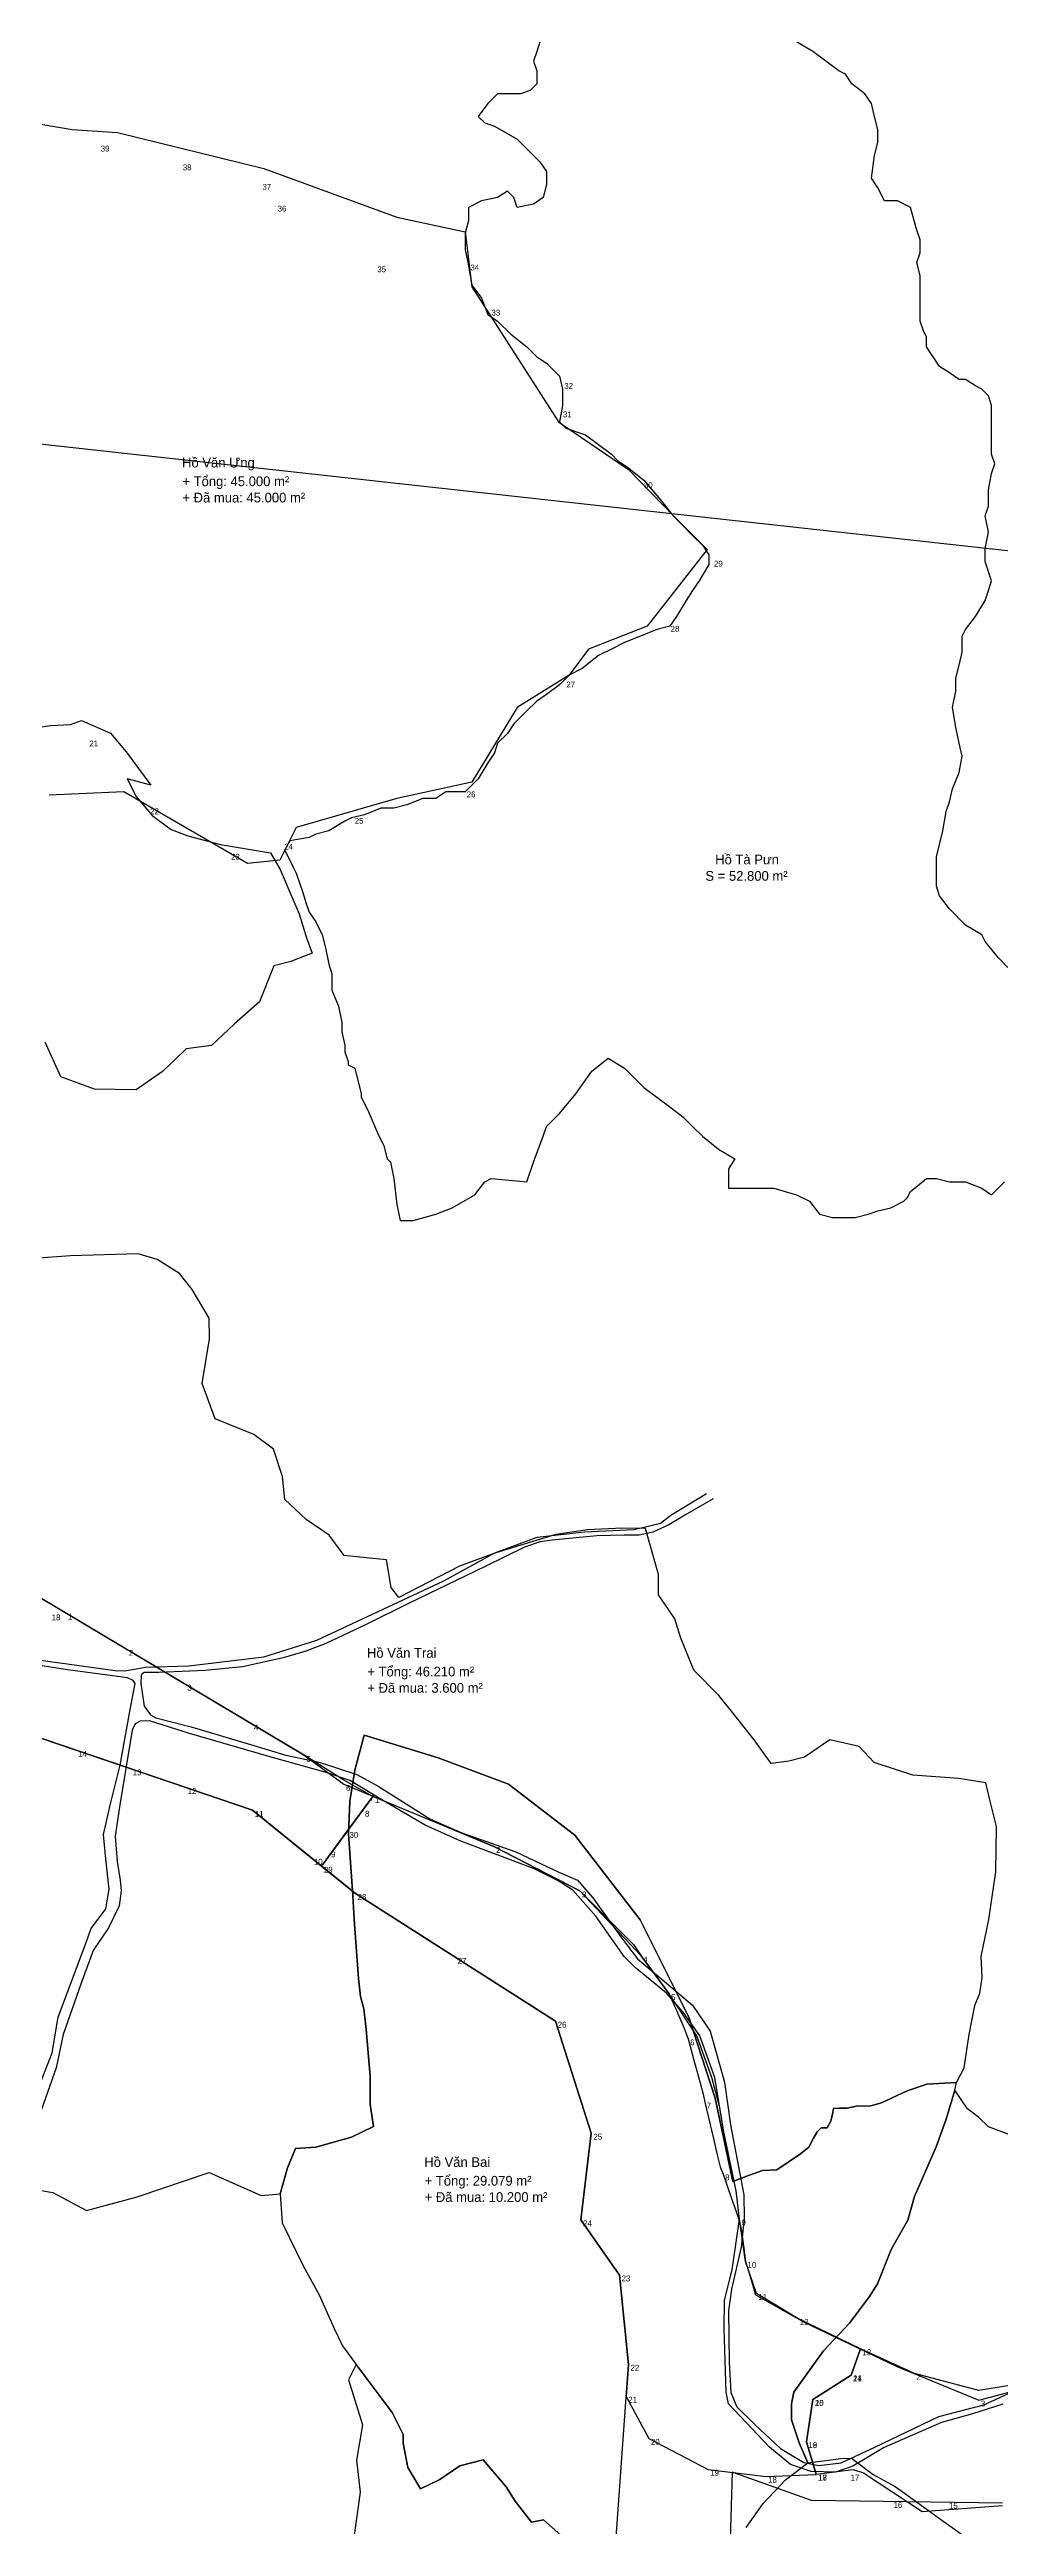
# Model space of a CAD drawing. Extents: x 552101 to 560756, y 1825061 to 1833835.
# Drawn here: x 553291 to 553584, y 1831876 to 1832639 of the extents above; entities that cross this region are included whole.
import ezdxf

# ---------------------------------------------------------------- set-up
doc = ezdxf.new("R2010")
doc.units = 0
for name, color, linetype in [('07', 7, 'Continuous'), ('5', 7, 'Continuous'), ('bien 10.3.24 hc  theo rai thua', 7, 'Continuous'), ('DUONG DAT', 7, 'Continuous'), ('Level 12', 7, 'Continuous'), ('Level 7', 7, 'Continuous'), ('nha', 7, 'Continuous'), ('Xin bien rung', 7, 'Continuous')]:
    doc.layers.add(name, color=color, linetype=linetype)

# ---------------------------------------------------------------- blocks, each defined once
blk = doc.blocks.new('đường đất')
at = {"layer": 'DUONG DAT'}
for points in [[(140535.13, 465363.78), (140541.32, 465362.93), (140542.08, 465362.89), (140543.68, 465363.18), (140547.09, 465363.28), (140552.93, 465363.99), (140557.09, 465365.3), (140567, 465369.95), (140571.01, 465372.13), (140574.3, 465373.36), (140578.01, 465373.76), (140581.9, 465373.94), (140583.95, 465374.45), (140584.76, 465375.08), (140587.55, 465376.77)], [(140588.07, 465376.36), (140586.03, 465375.18), (140584.61, 465374.32), (140583.35, 465373.75), (140582.29, 465373.51), (140581.11, 465373.5), (140578.98, 465373.46), (140575.49, 465373.11), (140574.53, 465372.99), (140573.31, 465372.58), (140570.25, 465371.06), (140564.29, 465368.18), (140560.95, 465366.53), (140557.79, 465365.04), (140556.22, 465364.43), (140554.45, 465363.92), (140551.28, 465363.21), (140548.36, 465362.92), (140544.72, 465362.77), (140543.59, 465362.76), (140543.35, 465362.58), (140543.33, 465361.9), (140543.59, 465360.14), (140544.07, 465359.45), (140544.5, 465359.22), (140547.25, 465358.52), (140551.9, 465357.14), (140554.67, 465356.31), (140557.27, 465355.75), (140560.21, 465354.78), (140561.87, 465353.87), (140565.97, 465351.31), (140568.42, 465350.24), (140572.63, 465348.75), (140575.99, 465347.14), (140577.45, 465346.52), (140578.65, 465345.15), (140580.9, 465342.01), (140582.14, 465340.38), (140584.42, 465338.46), (140586.46, 465336.75), (140587.83, 465334.73), (140588.96, 465330.74), (140589.42, 465327.38), (140590.46, 465321.93), (140590.49, 465320.1), (140590.26, 465317.83), (140589.51, 465314.55), (140589.26, 465312.85), (140589.31, 465308.84), (140589.45, 465306.45), (140589.92, 465305.34), (140591.35, 465303.92), (140593.34, 465302.08), (140595.16, 465300.99), (140596.33, 465300.76), (140598.08, 465300.96), (140600.7, 465302.19), (140605.71, 465304.58), (140609.21, 465305.5), (140612.07, 465306.79)], [(140610.71, 465305.54), (140608.34, 465304.78), (140605.91, 465304.11), (140601.42, 465302.15), (140598.99, 465300.7), (140597.63, 465300.22), (140595.72, 465300.29), (140594.1, 465300.82), (140592.47, 465302.19), (140589.25, 465305.57), (140589.08, 465306.48), (140588.92, 465311.45), (140588.96, 465313.69), (140589.56, 465316.06), (140590.12, 465320.02), (140589.87, 465322.22), (140588.86, 465326.98), (140588.2, 465331.09), (140587.03, 465334.36), (140585.72, 465336.21), (140584.41, 465337.7), (140582, 465339.68), (140581.11, 465340.55), (140578.9, 465343.72), (140577.1, 465345.75), (140575.94, 465346.47), (140574.03, 465347.43), (140568.35, 465349.59), (140565.54, 465350.82), (140562.48, 465352.64), (140559.66, 465354.33), (140557.82, 465354.96), (140553.33, 465356.19), (140547.13, 465358.01), (140544.01, 465358.99), (140543.27, 465358.95), (140542.87, 465358.75), (140542.64, 465358.26), (140541.69, 465352.41), (140541.33, 465349.97), (140541.47, 465347.98), (140541.71, 465346.52), (140541.79, 465345.68), (140541.63, 465344.51), (140540.79, 465342.8), (140539.61, 465341.03), (140538.65, 465338.47), (140537.26, 465334.45), (140536.72, 465331.85), (140535.55, 465328.58)], [(140535.29, 465330.21), (140536.39, 465333.03), (140536.86, 465335.82), (140539.01, 465341.53), (140539.45, 465342.75), (140540.58, 465344.28), (140540.85, 465345.83), (140540.6, 465348.2), (140540.4, 465350.09), (140540.98, 465352.59), (140541.72, 465355.52), (140542.44, 465359.59), (140542.87, 465361.9), (140542.72, 465362.13), (140542.28, 465362.34), (140537.41, 465363), (140532, 465363.86)]]:
    blk.add_lwpolyline(points, dxfattribs=at)

msp = doc.modelspace()

# ---------------------------------------------------------------- linework, layer by layer
at = {"layer": '07'}
for points in [[(553442.32, 1832641.33), (553441.32, 1832638.33), (553440.32, 1832635.33), (553441.32, 1832632.33), (553441.32, 1832628.32), (553439.32, 1832626.32), (553436.32, 1832625.32), (553432.32, 1832625.32), (553429.31, 1832625.32), (553426.31, 1832622.32), (553423.31, 1832618.32), (553425.31, 1832616.32), (553428.31, 1832615.32), (553435.32, 1832611.31), (553440.32, 1832606.31), (553442.32, 1832604.31), (553444.32, 1832601.31), (553444.32, 1832597.31), (553443.32, 1832593.3), (553440.32, 1832591.3), (553435.32, 1832590.3), (553434.32, 1832593.3), (553432.32, 1832595.31), (553429.31, 1832593.3), (553424.31, 1832592.3), (553420.31, 1832590.3), (553420.31, 1832586.3), (553419.31, 1832582.3), (553419.31, 1832582.3), (553419.31, 1832582.3), (553419.31, 1832577.29), (553420.31, 1832572.29), (553421.31, 1832566.29), (553424.31, 1832562.29), (553426.31, 1832557.28), (553429.31, 1832555.28), (553433.32, 1832551.28), (553438.32, 1832547.28), (553441.32, 1832544.28), (553444.32, 1832542.28), (553448.32, 1832538.27), (553449.32, 1832534.27), (553449.32, 1832529.27), (553448.32, 1832524.27), (553450.33, 1832522.26), (553456.33, 1832520.26), (553460.33, 1832517.26), (553464.33, 1832514.26), (553466.33, 1832512.26), (553469.34, 1832510.26), (553474.34, 1832506.26), (553479.34, 1832500.25), (553483.34, 1832495.25), (553486.35, 1832492.25), (553489.35, 1832489.25), (553492.35, 1832486.24), (553494.35, 1832483.24), (553494.35, 1832480.24), (553494.35, 1832480.24), (553491.35, 1832475.24), (553489.35, 1832472.24), (553487.35, 1832469.23), (553484.34, 1832464.23), (553482.34, 1832461.23), (553478.34, 1832460.23), (553473.34, 1832458.23), (553468.34, 1832456.23), (553468.34, 1832456.23), (553464.33, 1832454.23), (553460.33, 1832452.23), (553455.33, 1832448.22), (553451.33, 1832446.22), (553448.32, 1832443.22), (553444.32, 1832440.22), (553441.32, 1832438.22), (553438.32, 1832435.22), (553434.32, 1832431.21), (553432.32, 1832428.21), (553429.31, 1832425.21), (553428.31, 1832422.21), (553426.31, 1832419.21), (553423.31, 1832414.2), (553419.31, 1832410.2), (553413.3, 1832410.2), (553410.3, 1832408.2), (553406.3, 1832408.2), (553401.3, 1832406.2), (553397.3, 1832405.2), (553393.29, 1832405.2), (553388.29, 1832403.2), (553384.29, 1832402.2), (553382.29, 1832401.2), (553377.28, 1832398.19), (553373.28, 1832397.19), (553371.28, 1832396.19), (553365.28, 1832395.19), (553363.7, 1832392.16), (553364.28, 1832391.19), (553366.28, 1832387.19), (553367.28, 1832385.19), (553368.28, 1832382.19), (553369.28, 1832379.18), (553370.28, 1832376.18), (553371.28, 1832373.18), (553373.28, 1832370.18), (553375.28, 1832366.18), (553376.28, 1832362.17), (553377.28, 1832357.17), (553378.28, 1832354.17), (553378.28, 1832349.17), (553380.29, 1832344.16), (553381.29, 1832339.16), (553381.29, 1832336.16), (553382.29, 1832332.16), (553382.29, 1832330.16), (553383.29, 1832327.16), (553383.29, 1832326.15), (553385.29, 1832325.15), (553387.25, 1832317.18)], [(553586.4, 1832356.17), (553583.4, 1832359.17), (553579.4, 1832364.18), (553578.4, 1832366.18), (553573.39, 1832369.18), (553568.39, 1832374.18), (553565.39, 1832378.18), (553564.39, 1832381.19), (553564.39, 1832385.19), (553564.39, 1832390.19), (553566.39, 1832398.19), (553567.39, 1832404.2), (553568.39, 1832407.2), (553569.39, 1832411.2), (553571.39, 1832416.2), (553572.39, 1832421.21), (553571.39, 1832425.21), (553570.39, 1832430.21), (553569.39, 1832436.22), (553570.39, 1832441.22), (553570.39, 1832445.22), (553571.39, 1832449.22), (553572.39, 1832453.23), (553572.39, 1832458.23), (553573.39, 1832460.23), (553576.4, 1832464.23), (553579.4, 1832469.23), (553580.4, 1832472.24), (553581.4, 1832475.24), (553579.4, 1832481.24), (553579.4, 1832485.24), (553580.4, 1832490.25), (553579.4, 1832495.25), (553580.4, 1832498.25), (553580.4, 1832503.25), (553581.4, 1832508.26), (553582.4, 1832511.26), (553581.4, 1832514.26), (553581.4, 1832516.26), (553581.4, 1832518.26), (553581.4, 1832521.26), (553581.4, 1832526.27), (553581.4, 1832529.27), (553580.4, 1832532.27), (553578.4, 1832534.27), (553576.4, 1832535.27), (553573.39, 1832537.27), (553571.39, 1832537.27), (553568.39, 1832539.27), (553565.39, 1832541.27), (553563.39, 1832544.28), (553561.39, 1832547.28), (553561.39, 1832550.28), (553560.39, 1832552.28), (553559.39, 1832555.28), (553559.39, 1832560.29), (553559.39, 1832564.29), (553559.39, 1832569.29), (553558.39, 1832573.29), (553559.39, 1832576.29), (553559.39, 1832580.3), (553558.39, 1832583.3), (553556.38, 1832590.3), (553552.38, 1832592.3), (553548.38, 1832592.3), (553546.38, 1832596.31), (553544.38, 1832599.31), (553545.38, 1832606.31), (553546.38, 1832610.31), (553546.38, 1832614.32), (553545.38, 1832618.32), (553544.38, 1832622.32), (553542.38, 1832625.32), (553538.37, 1832628.32), (553536.37, 1832631.33), (553534.37, 1832632.33), (553530.37, 1832635.33), (553526.37, 1832638.33), (553526.37, 1832638.33), (553521.36, 1832641.33)], [(553277.8, 1832428.55), (553291.64, 1832430.7), (553297.77, 1832430.99), (553301.15, 1832432.2), (553310.07, 1832428.28), (553314.92, 1832422.51), (553322.48, 1832412.29), (553315.22, 1832414.28), (553317.96, 1832408.85), (553322.94, 1832402.92), (553328.81, 1832398.67), (553333.92, 1832396.65), (553343.96, 1832394.05), (553359.35, 1832391.4), (553362.34, 1832386.27), (553366.25, 1832377.2), (553368.21, 1832372.68), (553370.46, 1832365.21), (553372.21, 1832360.56), (553365.61, 1832358), (553360.35, 1832356.61), (553356.01, 1832345.59), (553348.16, 1832338.63), (553341.18, 1832332.09), (553333.38, 1832331.07), (553329.97, 1832327.77), (553326.11, 1832324.05), (553318.02, 1832318.44), (553305.17, 1832318.6), (553294.77, 1832322.45), (553289.97, 1832333.07)], [(553387.25, 1832317.18), (553387.25, 1832317.18), (553387.29, 1832316.15), (553389.29, 1832312.15), (553392.29, 1832305.14), (553394.29, 1832301.14), (553395.29, 1832297.14), (553396.3, 1832296.14), (553397.3, 1832291.14), (553398.3, 1832283.13), (553399.3, 1832278.13), (553403.3, 1832278.13), (553410.3, 1832280.13), (553410.3, 1832280.13), (553415.31, 1832282.13), (553422.31, 1832286.13), (553425.31, 1832290.13), (553427.31, 1832291.14), (553438.32, 1832290.13), (553440.32, 1832296.14), (553443.32, 1832304.14), (553444.32, 1832307.14), (553447.32, 1832310.15), (553448.32, 1832311.15), (553453.33, 1832317.15), (553458.33, 1832324.15), (553463.33, 1832328.16), (553468.34, 1832325.15), (553471.34, 1832322.15), (553474.34, 1832319.15), (553478.34, 1832316.15), (553482.34, 1832313.15), (553486.35, 1832310.15), (553489.35, 1832307.14), (553492.35, 1832304.14), (553497.35, 1832300.14), (553502.35, 1832297.14), (553500.35, 1832294.14), (553500.35, 1832290.13), (553500.35, 1832288.13), (553504.36, 1832288.13), (553509.36, 1832288.13), (553512.36, 1832288.13), (553514.36, 1832288.13), (553521.36, 1832286.13), (553525.37, 1832284.13), (553528.37, 1832280.13), (553532.37, 1832279.13), (553534.37, 1832279.13), (553536.37, 1832279.13), (553539.38, 1832279.13), (553543.38, 1832280.13), (553546.38, 1832281.13), (553550.38, 1832282.13), (553554.38, 1832284.13), (553555.38, 1832285.13), (553556.38, 1832287.13), (553561.39, 1832291.14), (553564.39, 1832291.14), (553568.39, 1832290.13), (553573.39, 1832290.13), (553578.4, 1832288.13), (553581.4, 1832286.13), (553585.4, 1832290.13)], [(553281.68, 1831980.63), (553292.36, 1831978.74), (553302.66, 1831973.17), (553318.3, 1831977.41), (553340.46, 1831984.85), (553356.44, 1831977.82), (553362.35, 1831978.34), (553364.56, 1831986.38), (553367.03, 1831992.26), (553373.27, 1831992.7), (553384.29, 1831995.76), (553391.04, 1831999.06), (553390.07, 1832005.98), (553390.07, 1832014.56), (553388.85, 1832028.94), (553388.13, 1832035.3), (553387.05, 1832039.12), (553386.49, 1832044.65), (553385.11, 1832062.83), (553384.76, 1832070.2), (553383.36, 1832089.27), (553383.76, 1832099.3), (553385.32, 1832108.85), (553388.16, 1832119.62), (553410.94, 1832112.61), (553432.62, 1832104.55), (553453.09, 1832088.8), (553473.21, 1832062.73), (553488.22, 1832032.7), (553496.27, 1832007.83), (553501.74, 1831982.1), (553506.54, 1831983.95), (553510.83, 1831985.52), (553515.24, 1831985.71), (553522.6, 1831990.68), (553525.12, 1831992.69), (553526.59, 1831995.5), (553527.74, 1831997.42), (553528.93, 1831998.68), (553530.79, 1831998.68), (553531.85, 1832000.73), (553532.51, 1832003.41), (553532.77, 1832004.59), (553534.46, 1832004.72), (553536.91, 1832004.72), (553539.8, 1832005.29), (553544.19, 1832005.39), (553547.46, 1832006.32), (553555.4, 1832010.06), (553561.42, 1832012.07), (553570.63, 1832012.57), (553573, 1832017.12), (553574.45, 1832027.41), (553576.21, 1832036.37), (553577.77, 1832040.12), (553578.53, 1832044.92), (553578.2, 1832051.43), (553580.53, 1832062.85), (553582.73, 1832077.47), (553582.93, 1832091.52), (553581.01, 1832099.32), (553579.63, 1832104.94), (553571.3, 1832106.3), (553557.18, 1832107.28), (553545.2, 1832111.18), (553540.64, 1832116.09), (553531.56, 1832118.19), (553523.78, 1832112.88), (553519.01, 1832111.58), (553513.54, 1832110.86), (553508.34, 1832118.22), (553501.28, 1832127.04), (553497.43, 1832131.86), (553489.72, 1832139.69), (553485.73, 1832149.52), (553483.87, 1832155.43), (553478.84, 1832162.86), (553478.79, 1832169.16), (553474.81, 1832183.33), (553467.71, 1832183.38), (553456.94, 1832182.88), (553447.19, 1832181.46), (553437.8, 1832178.6), (553428.39, 1832175.74), (553417.55, 1832171.72), (553398.9, 1832162), (553396.56, 1832165.15), (553395.07, 1832173.65), (553388.85, 1832174.21), (553382, 1832174.99), (553377.44, 1832181.19), (553370.32, 1832186.1), (553363.76, 1832192.25), (553363.09, 1832199.31), (553360.29, 1832207.78), (553354.26, 1832212.29), (553342.37, 1832217.12), (553338.35, 1832227.97), (553340.57, 1832241.75), (553340.51, 1832248.1), (553335.22, 1832256.88), (553331.31, 1832261.86), (553324.48, 1832266.18), (553318.6, 1832267.91), (553297.79, 1832267.29), (553287.91, 1832266.57)], [(553505.79, 1831875.52), (553511.08, 1831882.91), (553517.97, 1831890.2), (553524.78, 1831895.47), (553522.16, 1831901.66), (553519.77, 1831908.68), (553519.74, 1831913.58), (553520.46, 1831917.18), (553524.06, 1831922.28), (553529.68, 1831929.93), (553537.69, 1831938.48), (553543.8, 1831946.7), (553546.25, 1831950.58), (553550.52, 1831961.15), (553555.65, 1831970.17), (553557.63, 1831977.5), (553564.29, 1831992.77), (553567.45, 1832001.35), (553570.06, 1832010.23), (553570.63, 1832012.57), (553561.42, 1832012.07), (553555.4, 1832010.06), (553547.46, 1832006.32), (553544.19, 1832005.39), (553539.8, 1832005.29), (553536.91, 1832004.72), (553534.46, 1832004.72), (553532.77, 1832004.59), (553532.51, 1832003.41), (553531.85, 1832000.73), (553530.79, 1831998.68), (553528.93, 1831998.68), (553527.74, 1831997.42), (553526.59, 1831995.5), (553525.12, 1831992.69), (553522.6, 1831990.68), (553515.24, 1831985.71), (553510.83, 1831985.52), (553506.54, 1831983.95), (553501.74, 1831982.1), (553496.27, 1832007.83), (553488.22, 1832032.7), (553473.21, 1832062.73), (553453.09, 1832088.8), (553432.62, 1832104.55), (553410.94, 1832112.61), (553388.16, 1832119.62), (553385.32, 1832108.85), (553383.76, 1832099.3), (553383.36, 1832089.27), (553384.76, 1832070.2), (553385.11, 1832062.83), (553386.49, 1832044.65), (553387.05, 1832039.12), (553388.13, 1832035.3), (553388.85, 1832028.94), (553390.07, 1832014.56), (553390.07, 1832005.98), (553391.04, 1831999.06), (553384.29, 1831995.76), (553373.27, 1831992.7), (553367.03, 1831992.26), (553364.56, 1831986.38), (553362.35, 1831978.34), (553362.91, 1831969.35), (553369.37, 1831956.18), (553374.34, 1831947.2), (553378.98, 1831936.83), (553381.55, 1831931.5), (553385.73, 1831925.74), (553396.79, 1831910.91), (553400.18, 1831904.21), (553400.18, 1831901.51), (553401.68, 1831893.98), (553405.5, 1831887.47), (553411.49, 1831890.32), (553417.64, 1831894.55), (553424.85, 1831896.42), (553431.94, 1831888.04), (553434.66, 1831883.6), (553439.68, 1831877.17), (553443.42, 1831877.92), (553448.71, 1831873.12)], [(553586.97, 1831996.49), (553580.49, 1831998.92), (553577.32, 1832001.99), (553573.94, 1832004.55), (553570.06, 1832010.23), (553567.45, 1832001.35), (553564.29, 1831992.77), (553557.63, 1831977.5), (553555.65, 1831970.17), (553550.52, 1831961.15), (553546.25, 1831950.58), (553543.8, 1831946.7), (553537.69, 1831938.48), (553529.68, 1831929.93), (553524.06, 1831922.28), (553520.46, 1831917.18), (553519.74, 1831913.58), (553519.77, 1831908.68), (553522.16, 1831901.66), (553524.78, 1831895.47), (553534.93, 1831896.8), (553538.31, 1831896.85), (553544.93, 1831891.86), (553551.71, 1831888.14), (553558.61, 1831883.2), (553566.5, 1831877.44), (553574.52, 1831871.8)], [(553385.73, 1831925.74), (553383.4, 1831921.01), (553387.65, 1831907.18), (553385.81, 1831896.32), (553387.02, 1831886.46), (553384.69, 1831870.17)], [(553448.71, 1831873.12), (553443.42, 1831877.92), (553439.68, 1831877.17), (553434.66, 1831883.6), (553431.94, 1831888.04), (553424.85, 1831896.42), (553417.64, 1831894.55), (553411.49, 1831890.32), (553405.5, 1831887.47), (553401.68, 1831893.98), (553400.17, 1831901.51), (553400.18, 1831904.21), (553396.79, 1831910.91), (553385.73, 1831925.74)]]:
    msp.add_lwpolyline(points, dxfattribs=at)
at = {"layer": '5'}
for points in [[(553280.23, 1832617.32), (553298.24, 1832614.32), (553312.25, 1832613.32), (553357.27, 1832602.31), (553398.3, 1832587.3), (553419.27, 1832582.74), (553421.32, 1832565.81), (553448.03, 1832524.19), (553469.55, 1832509.58), (553483.68, 1832495.07), (553493.87, 1832484.89), (553475.34, 1832461.23), (553457.33, 1832454.23), (553451.33, 1832446.22), (553435.32, 1832436.22), (553421.31, 1832413.2), (553398.3, 1832408.2), (553367.28, 1832399.2), (553362.28, 1832389.19), (553352.27, 1832388.19), (553314.25, 1832410.2), (553291.24, 1832409.2)], [(553503.76, 1831970.55), (553503.76, 1831970.55), (553503.76, 1831970.55), (553502.77, 1831979.2), (553502.77, 1831979.2), (553499.19, 1831996.07), (553499.19, 1831996.07), (553499.19, 1831996.07), (553499.19, 1831996.07), (553497.69, 1832004.88), (553497.69, 1832004.88), (553497.69, 1832004.88), (553495.22, 1832014.13), (553495.22, 1832014.13), (553495.22, 1832014.13), (553495.22, 1832014.13), (553490.66, 1832027.04), (553490.66, 1832027.04), (553482.07, 1832039.96), (553482.07, 1832039.96), (553482.07, 1832039.96), (553473.49, 1832051.6), (553473.49, 1832051.6), (553454.63, 1832071.66), (553428.15, 1832085.36), (553390.9, 1832100.77), (553375.1, 1832079.28), (553385.49, 1832070.89), (553447.13, 1832031.52), (553458.15, 1831996.98), (553454.96, 1831970.3), (553466.81, 1831953.31), (553469.55, 1831925.78), (553469.55, 1831925.78), (553468.86, 1831915.92), (553475.87, 1831902.93), (553494.12, 1831893.41), (553511.96, 1831891.21), (553527.38, 1831891.89), (553524.37, 1831901.92), (553526.37, 1831914.92), (553526.37, 1831914.92), (553538.13, 1831922.49), (553540.99, 1831930.54), (553521.71, 1831939.93), (553508.96, 1831947.58), (553505.6, 1831957.49), (553503.76, 1831970.55), (553503.76, 1831970.55)], [(553606.5, 1831922.47), (553577.51, 1831917.69), (553557.64, 1831922.95), (553540.99, 1831930.54), (553538.13, 1831922.49), (553526.37, 1831914.92), (553524.37, 1831901.92), (553527.37, 1831891.91), (553538.78, 1831893.44), (553538.78, 1831893.44), (553541.97, 1831892.34), (553559.98, 1831880.46), (553584.72, 1831882.33)]]:
    msp.add_lwpolyline(points, dxfattribs=at)
msp.add_lwpolyline([(553296.28, 1832157.3), (553283.83, 1832164.73), (553276, 1832145.59), (553275.56, 1832137.24), (553275.56, 1832137.24), (553275.22, 1832123.23), (553278.64, 1832122.07), (553353.81, 1832096.48), (553375.1, 1832079.28), (553383, 1832090.03), (553383, 1832090.03), (553390.9, 1832100.77), (553381.92, 1832105.75), (553369.75, 1832113.44)], close=True, dxfattribs=at)
at = {"layer": 'bien 10.3.24 hc  theo rai thua'}
for points in [[(553465.18, 1831863.85), (553469.55, 1831925.78), (553466.81, 1831953.31), (553454.96, 1831970.3), (553458.15, 1831996.98), (553447.13, 1832031.52), (553385.49, 1832070.89), (553353.81, 1832096.48), (553353.81, 1832096.48), (553251.2, 1832131.41), (553213.94, 1832150.61), (553188.32, 1832164.57), (553147.52, 1832246.09), (553134.6, 1832278.13), (553167.9, 1832398.6), (553129.7, 1832437.3), (553033.83, 1832442.02), (552894.66, 1832490.46), (552891.55, 1832508.11), (552870.11, 1832562.05), (552863.76, 1832714.97)], [(553261.68, 1832177.95), (553369.75, 1832113.44), (553369.75, 1832113.44), (553381.92, 1832104.49), (553428.15, 1832085.36), (553454.63, 1832071.66), (553471.12, 1832055.15), (553473.49, 1832051.6), (553480.59, 1832041.98), (553482.07, 1832039.96), (553483.62, 1832036.48), (553486.46, 1832030.07), (553487.92, 1832026.07), (553490.02, 1832018.39), (553490.1, 1832018.06), (553491.63, 1832012.52), (553492.59, 1832009.06), (553493.06, 1832006.6), (553494.49, 1832000.5), (553494.84, 1831999.19), (553494.84, 1831999.17), (553495.16, 1831997.94), (553495.62, 1831995.81), (553496.88, 1831990.32), (553497.82, 1831986.63), (553498.7, 1831984.43), (553501.18, 1831977.18), (553502.76, 1831972.85), (553503.75, 1831969.76), (553504.35, 1831966.81), (553505.15, 1831961.62), (553505.59, 1831957.52), (553505.6, 1831957.49), (553506.21, 1831955.53), (553506.59, 1831954.49), (553508.2, 1831949.01), (553508.65, 1831947.29), (553523.71, 1831938.81), (553552.03, 1831925.26), (553577.51, 1831914.74), (553606.5, 1831922.47)], [(553584.72, 1831883.01), (553525.99, 1831883.8), (553501.56, 1831892.53), (553500.56, 1831861.38), (553500.62, 1831861.29), (553518.14, 1831843.51), (553516.12, 1831819.03), (553503.36, 1831810.64), (553496.1, 1831763.94), (553500.19, 1831712.82), (553494.86, 1831690.12), (553516.37, 1831666.74), (553512.37, 1831655.06), (553492.79, 1831637.36), (553494.16, 1831611.03), (553481.79, 1831571.26), (553500.11, 1831524.68), (553491.31, 1831480.47)]]:
    msp.add_lwpolyline(points, dxfattribs=at)
at = {"layer": 'Level 7'}
for p, q in [((553307.09, 1832607.5), (553307.09, 1832607.5)), ((553332.38, 1832601.71), (553332.38, 1832601.71)), ((553356.89, 1832595.72), (553356.89, 1832595.72)), ((553361.57, 1832589.01), (553361.57, 1832589.01)), ((553392.26, 1832570.31), (553392.26, 1832570.31)), ((553420.93, 1832570.87), (553420.93, 1832570.87)), ((553427.42, 1832556.96), (553427.42, 1832556.96)), ((553449.84, 1832534.39), (553449.84, 1832534.39)), ((553449.44, 1832525.63), (553449.44, 1832525.63)), ((553474.34, 1832503.81), (553474.34, 1832503.81)), ((553495.92, 1832479.63), (553495.92, 1832479.63)), ((553482.58, 1832459.56), (553482.58, 1832459.56)), ((553450.47, 1832442.41), (553450.47, 1832442.41)), ((553303.58, 1832424.24), (553303.58, 1832424.24)), ((553419.79, 1832408.56), (553419.79, 1832408.56)), ((553322.31, 1832403.34), (553322.31, 1832403.34)), ((553385.32, 1832400.4), (553385.32, 1832400.4)), ((553363.6, 1832392.42), (553363.6, 1832392.42)), ((553347.24, 1832389.33), (553347.24, 1832389.33)), ((553292, 1832155), (553292, 1832155)), ((553297.04, 1832155.24), (553297.04, 1832155.24)), ((553315.74, 1832144.07), (553315.74, 1832144.07)), ((553333.76, 1832133.32), (553333.76, 1832133.32)), ((553354.25, 1832121.08), (553354.25, 1832121.08)), ((553300.16, 1832112.97), (553300.16, 1832112.97)), ((553370.47, 1832111.4), (553370.47, 1832111.4)), ((553316.97, 1832107.24), (553316.97, 1832107.24)), ((553382.63, 1832102.46), (553382.63, 1832102.46)), ((553333.83, 1832101.5), (553333.83, 1832101.5)), ((553388.47, 1832094.52), (553388.47, 1832094.52)), ((553389.97, 1832099.42), (553389.97, 1832099.42)), ((553391.61, 1832098.75), (553391.61, 1832098.75)), ((553354.54, 1832094.46), (553354.54, 1832094.46)), ((553383.71, 1832088), (553383.71, 1832088)), ((553372.74, 1832079.75), (553372.74, 1832079.75)), ((553378, 1832082), (553378, 1832082)), ((553428.84, 1832083.34), (553428.84, 1832083.34)), ((553375.82, 1832077.26), (553375.82, 1832077.26)), ((553386.2, 1832068.88), (553386.2, 1832068.88)), ((553455.3, 1832069.65), (553455.3, 1832069.65)), ((553417, 1832049.2), (553417, 1832049.2)), ((553474.15, 1832049.6), (553474.15, 1832049.6)), ((553482.73, 1832037.96), (553482.73, 1832037.96)), ((553447.81, 1832029.53), (553447.81, 1832029.53)), ((553488.58, 1832024.09), (553488.58, 1832024.09)), ((553493.71, 1832004.63), (553493.71, 1832004.63)), ((553458.82, 1831995.01), (553458.82, 1831995.01)), ((553499.34, 1831982.47), (553499.34, 1831982.47)), ((553455.63, 1831968.34), (553455.63, 1831968.34)), ((553504.41, 1831968.6), (553504.41, 1831968.6)), ((553467.47, 1831951.36), (553467.47, 1831951.36)), ((553506.24, 1831955.54), (553506.24, 1831955.54)), ((553509.61, 1831945.64), (553509.61, 1831945.64)), ((553522.34, 1831937.99), (553522.34, 1831937.99)), ((553541.62, 1831928.61), (553541.62, 1831928.61)), ((553541.62, 1831928.61), (553541.62, 1831928.61)), ((553470.22, 1831923.85), (553470.22, 1831923.85)), ((553538.75, 1831920.56), (553538.75, 1831920.56)), ((553538.75, 1831920.56), (553538.75, 1831920.56)), ((553558.26, 1831921.02), (553558.26, 1831921.02)), ((553469.52, 1831914), (553469.52, 1831914)), ((553527, 1831913), (553527, 1831913)), ((553527, 1831913), (553527, 1831913)), ((553578.11, 1831912.82), (553578.11, 1831912.82)), ((553476.53, 1831901.02), (553476.53, 1831901.02)), ((553525, 1831900), (553525, 1831900)), ((553525, 1831900), (553525, 1831900)), ((553494.77, 1831891.5), (553494.77, 1831891.5)), ((553512.6, 1831889.3), (553512.6, 1831889.3)), ((553528, 1831890), (553528, 1831890)), ((553528.01, 1831889.98), (553528.01, 1831889.98)), ((553538, 1831890), (553538, 1831890)), ((553551.23, 1831881.56), (553551.23, 1831881.56)), ((553568.27, 1831881.33), (553568.27, 1831881.33))]:
    msp.add_line(p, q, dxfattribs=at)
at = {"layer": 'Xin bien rung'}
msp.add_lwpolyline([(556492.34, 1826044.41), (556957.79, 1829142.7), (559462.01, 1828846.76), (560756.22, 1831676.14), (557556.35, 1831717.52), (556918.61, 1831214.41), (554776.27, 1832652.55), (554203.65, 1832764.12), (553732.38, 1832468.35), (553113.94, 1832536.59), (552937.87, 1833331.18), (552100.67, 1833835.02), (553329.36, 1828937.68), (552776.55, 1827901.1)], dxfattribs=at)

# ---------------------------------------------------------------- block references
at = {"layer": 'nha', "xscale": 3.93921, "yscale": 3.93921}
msp.add_blockref('đường đất', (-310.24, -1022.74), dxfattribs=at)

# ---------------------------------------------------------------- texts
at = {"layer": '07'}
for s, height, p in [('+ Tổng: 45.000 m²', 3.0017, (553332.22, 1832504.41)), ('Hồ Văn Ưng', 3.002, (553332.12, 1832510.17)), ('+ Đã mua: 45.000 m²', 3.0017, (553332.22, 1832499.39)), ('S = 52.800 m²', 3.0017, (553493.27, 1832382.84)), ('Hồ Tà Pưn', 3.002, (553496.28, 1832387.89)), ('+ Tổng: 46.210 m²', 3.0017, (553389.16, 1832137.71)), ('Hồ Văn Trai', 3.0017, (553389.06, 1832143.47)), ('+ Đã mua: 3.600 m²', 3.0017, (553389.16, 1832132.7)), ('Hồ Văn Bai', 3.002, (553406.71, 1831986.61)), ('+ Tổng: 29.079 m²', 3.0017, (553406.81, 1831980.85)), ('+ Đã mua: 10.200 m²', 3.0017, (553406.81, 1831975.83))]:
    msp.add_text(s, height=height, dxfattribs=at).set_placement(p)
at = {"layer": 'Level 12'}
for s, p in [('39', (553307.09, 1832607.5)), ('38', (553332.38, 1832601.71)), ('37', (553356.89, 1832595.72)), ('36', (553361.57, 1832589.01)), ('35', (553392.26, 1832570.31)), ('34', (553420.93, 1832570.87)), ('33', (553427.42, 1832556.96)), ('32', (553449.84, 1832534.39)), ('31', (553449.44, 1832525.63)), ('30', (553474.34, 1832503.81)), ('29', (553495.92, 1832479.63)), ('28', (553482.58, 1832459.56)), ('27', (553450.47, 1832442.41)), ('21', (553303.58, 1832424.24)), ('26', (553419.79, 1832408.56)), ('22', (553322.31, 1832403.34)), ('25', (553385.32, 1832400.4)), ('24', (553363.6, 1832392.42)), ('23', (553347.24, 1832389.33)), ('18', (553292, 1832155)), ('1', (553297.04, 1832155.24)), ('2', (553315.74, 1832144.07)), ('3', (553333.76, 1832133.32)), ('4', (553354.25, 1832121.08)), ('14', (553300.16, 1832112.97)), ('5', (553370.47, 1832111.4)), ('13', (553316.97, 1832107.24)), ('12', (553333.83, 1832101.5)), ('6', (553382.63, 1832102.46)), ('11', (553354.54, 1832094.46)), ('8', (553388.47, 1832094.52)), ('7', (553389.97, 1832099.42)), ('1', (553391.61, 1832098.75)), ('30', (553383.71, 1832088)), ('10', (553372.74, 1832079.75)), ('9', (553378, 1832082)), ('2', (553428.84, 1832083.34)), ('29', (553375.82, 1832077.26)), ('28', (553386.2, 1832068.88)), ('3', (553455.3, 1832069.65)), ('27', (553417, 1832049.2)), ('4', (553474.15, 1832049.6)), ('5', (553482.73, 1832037.96)), ('26', (553447.81, 1832029.53)), ('6', (553488.58, 1832024.09)), ('7', (553493.71, 1832004.63)), ('25', (553458.82, 1831995.01)), ('8', (553499.34, 1831982.47)), ('24', (553455.63, 1831968.34)), ('9', (553504.41, 1831968.6)), ('10', (553506.24, 1831955.54)), ('23', (553467.47, 1831951.36)), ('11', (553509.61, 1831945.64)), ('12', (553522.34, 1831937.99)), ('13', (553541.62, 1831928.61)), ('1', (553541.62, 1831928.61)), ('22', (553470.22, 1831923.85)), ('21', (553538.75, 1831920.56)), ('14', (553538.75, 1831920.56)), ('2', (553558.26, 1831921.02)), ('21', (553469.52, 1831914)), ('20', (553527, 1831913)), ('15', (553527, 1831913)), ('3', (553578.11, 1831912.82)), ('20', (553476.53, 1831901.02)), ('16', (553525, 1831900)), ('19', (553525, 1831900)), ('19', (553494.77, 1831891.5)), ('18', (553512.6, 1831889.3)), ('18', (553528, 1831890)), ('17', (553528.01, 1831889.98)), ('17', (553538, 1831890)), ('16', (553551.23, 1831881.56)), ('15', (553568.27, 1831881.33))]:
    msp.add_text(s, height=1.8, dxfattribs=at).set_placement(p)

doc.saveas('drawing.dxf')
